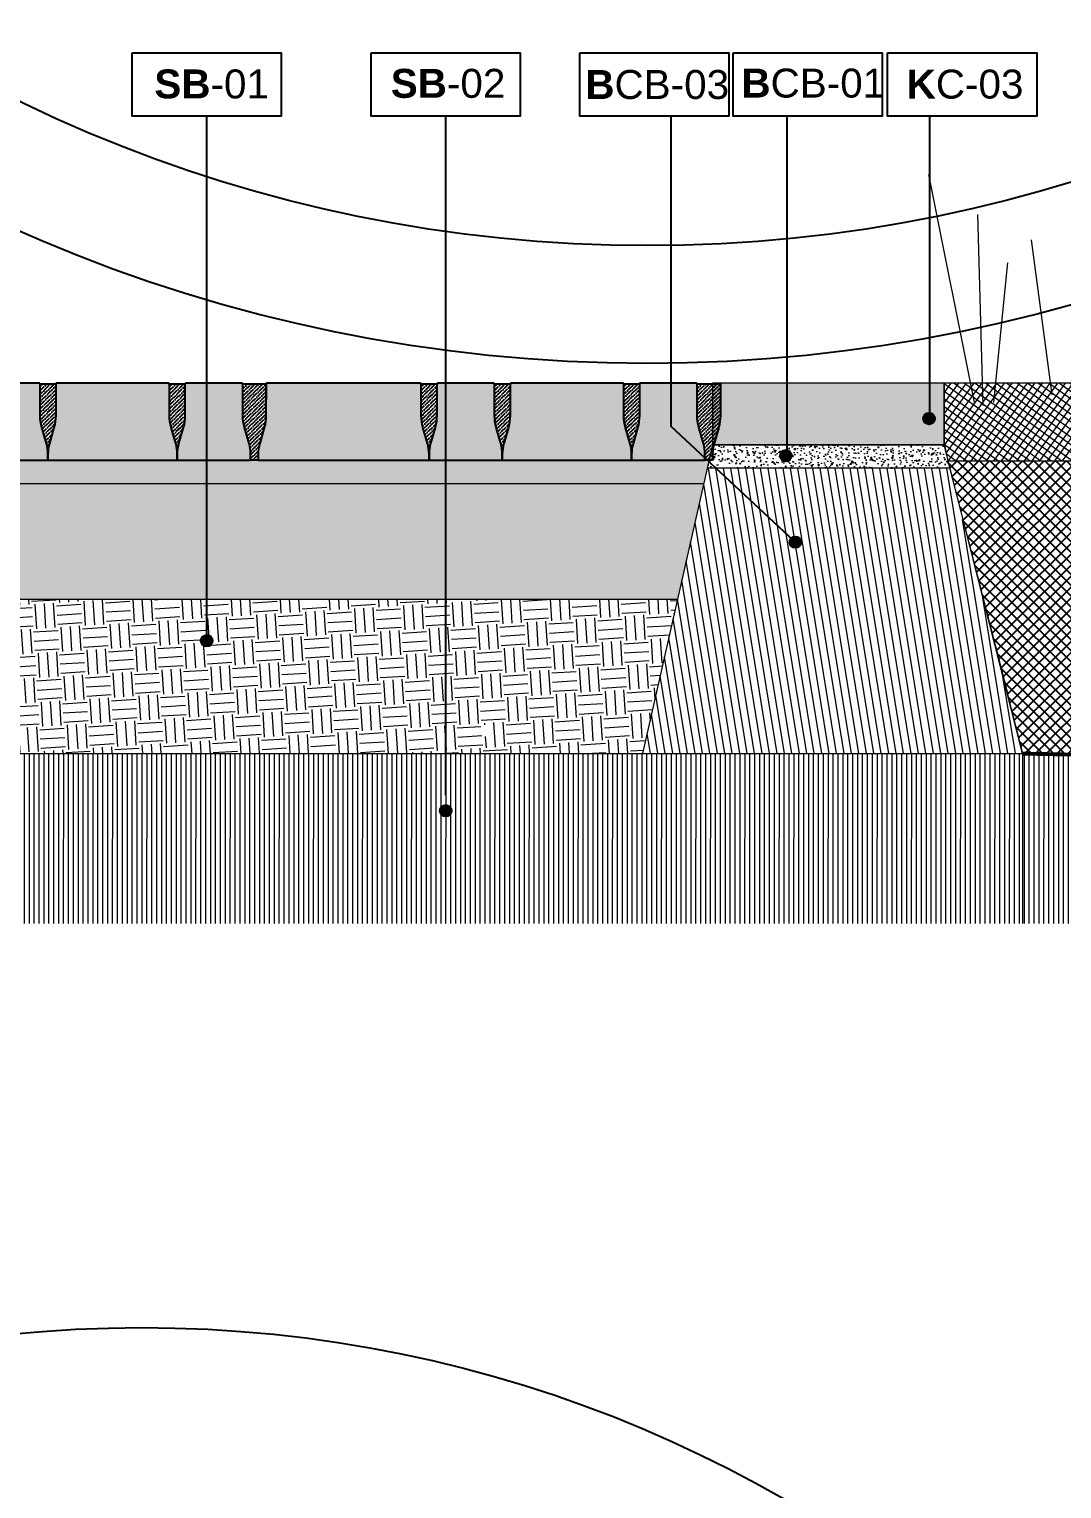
# Model space of a CAD drawing. Header units: metres. Extents: x -325 to 301, y -147 to 149.
# Drawn here: x 58.516 to 59.853, y 74.22 to 76.111 of the extents above; entities that cross this region are included whole.
import ezdxf

# ---------------------------------------------------------------- set-up
doc = ezdxf.new("R2010")
doc.units = ezdxf.units.M
doc.linetypes.add('ACAD_ISO03W100', pattern=[30, 12, -18])
for name, color, linetype, plot in [('-aux', 50, 'Continuous', False), ('-AUX-TWQ', 1, 'Continuous', False), ('-AUX_MON', 3, 'Continuous', False)]:
    doc.layers.add(name, color=color, linetype=linetype, plot=plot)
for name, color, linetype, true_color in [('0-TX-1_25', 7, 'Continuous', 0x3f4f7f), ('3-TR-paviment fort', 7, 'Continuous', 0xd1d1d1), ('EIT_3 TR sorra', 7, 'Continuous', 0xd8ceb0)]:
    doc.layers.add(name, color=color, linetype=linetype, true_color=true_color)
for name, color, linetype in [('02-L-Geotextile', 32, 'Continuous'), ('1-L- kodolé', 7, 'Continuous'), ('A-KEYPLAN_HATCH', 7, 'Continuous'), ('A_TEXT_2', 7, 'Continuous'), ('EIT_3 TR terra vegetal', 45, 'Continuous')]:
    doc.layers.add(name, color=color, linetype=linetype)
for name, color, linetype, lineweight, true_color in [('03-TR-Paviment_04_Dry Meadow', 7, 'Continuous', 5, 0xd8dd88), ('03-TR-Paviment_05_Open Joint Precast Pavements', 7, 'Continuous', 5, 0xb3b3b3), ('3-TR tot_u', 7, 'Continuous', 5, 0x787878)]:
    doc.layers.add(name, color=color, linetype=linetype, lineweight=lineweight, true_color=true_color)
for name, color, linetype, lineweight in [('1-CM', 7, 'Continuous', 0), ('3-TR Formigó', 252, 'Continuous', 0), ('3-TR Seleccionat', 44, 'Continuous', 0), ('3-TR Tot-u', 37, 'Continuous', 0), ('3-TR-recebo', 252, 'Continuous', 0)]:
    doc.layers.add(name, color=color, linetype=linetype, lineweight=lineweight)
doc.styles.get("Standard").update_dxf_attribs({"font": 'arial.ttf'})

# ---------------------------------------------------------------- blocks, each defined once
blk = doc.blocks.new('hatch keyplan 2')
at = {"layer": 'A-KEYPLAN_HATCH'}
blk.add_lwpolyline([(0, 0.005476596624248486), (0.012874798693294, 0.005476596623793739), (0.012874798693294, -2.273736754432321e-13), (0, 0)], close=True, dxfattribs=at)
blk = doc.blocks.new('hatch keyplan')
at = {"layer": 'A-KEYPLAN_HATCH'}
blk.add_blockref('hatch keyplan 2', (1.430579833341536, 0.8521467901477053), dxfattribs=at)
blk = doc.blocks.new('SB-02')
at = {"layer": 'A-KEYPLAN_HATCH'}
blk.add_blockref('hatch keyplan', (-1.430579833341138, -0.8521467901475916), dxfattribs=at)
at = {"layer": 'A_TEXT_2', "insert": (-0.0007977306930945227, 0.004083503112326525), "char_height": 0.0025, "attachment_point": 1}
blk.add_mtext_dynamic_manual_height_columns('\\pi0.00249;{\\fArial|b1|i0|c0|p34;SB}-02', width=0.01456192034901793, gutter_width=0.015, heights=[0], dxfattribs=at)
blk = doc.blocks.new('SB-01')
at = {"layer": 'A-KEYPLAN_HATCH'}
blk.add_blockref('hatch keyplan', (-1.430579833341536, -0.8521467901477053), dxfattribs=at)
at = {"layer": 'A_TEXT_2', "insert": (-0.0007977307988561444, 0.004032374434375541), "char_height": 0.0025, "attachment_point": 1}
blk.add_mtext_dynamic_manual_height_columns('\\pi0.00271;{\\fArial|b1|i0|c0|p34;SB}-01', width=0.01456192034901793, gutter_width=0.015, heights=[0], dxfattribs=at)
blk = doc.blocks.new('B-CB03')
at = {"layer": 'A-KEYPLAN_HATCH'}
blk.add_blockref('hatch keyplan', (-1.430579833438594, -0.8521467901477053), dxfattribs=at)
at = {"layer": 'A_TEXT_2', "insert": (-0.0007977309449526127, 0.00398371515799123), "char_height": 0.0025, "attachment_point": 1}
blk.add_mtext_dynamic_manual_height_columns('\\pi0.00128;{\\fArial|b1|i0|c0|p34;B}CB-03', width=0.01456192034901793, gutter_width=0.015, heights=[0], dxfattribs=at)
blk = doc.blocks.new('K02')
at = {"layer": 'A-KEYPLAN_HATCH'}
blk.add_blockref('hatch keyplan', (-1.430579833245696, -0.8521467901477054), dxfattribs=at)
at = {"layer": 'A_TEXT_2', "insert": (-0.0007977307987558913, 0.004020148496218123), "char_height": 0.0025, "attachment_point": 1}
blk.add_mtext_dynamic_manual_height_columns('\\pi0.00244;{\\fArial|b1|i0|c0|p34;K}C-03', width=0.01456192034901793, gutter_width=0.015, heights=[0], dxfattribs=at)
blk = doc.blocks.new('B-CB01')
at = {"layer": 'A-KEYPLAN_HATCH'}
blk.add_blockref('hatch keyplan', (-1.430579833341536, -0.8521467901477052), dxfattribs=at)
at = {"layer": 'A_TEXT_2', "insert": (-0.0007977308478921419, 0.004105509799023688), "char_height": 0.0025, "attachment_point": 1}
blk.add_mtext_dynamic_manual_height_columns('\\pi0.00152;{\\fArial|b1|i0|c0|p34;B}CB-01', width=0.01456192034901793, gutter_width=0.015, heights=[0], dxfattribs=at)
blk = doc.blocks.new('POINT')
at = {"layer": '0-TX-1_25'}
h = blk.add_hatch(dxfattribs=at)
h.set_pattern_fill('ANGLE', color=256)
h.set_pattern_definition([(0, (-83.74681484067048, -12.72584030761209), (0, 6.985), [5.08, -1.905]), (90, (-83.74681484067048, -12.72584030761209), (-6.985, 4.277078946022131e-16), [5.08, -1.905])])
edge = h.paths.add_edge_path()
edge.add_arc((0, 0), 0.0075, 0, 360)
h = blk.add_hatch(color=256, dxfattribs=at)
h.dxf.hatch_style = 1
edge = h.paths.add_edge_path()
edge.add_arc((0, 0), 0.0075, 0, 360)
blk.add_circle((0, 0), 0.0075, dxfattribs=at)

msp = doc.modelspace()

# ---------------------------------------------------------------- hatches: boundary and pattern name
at = {"layer": '03-TR-Paviment_05_Open Joint Precast Pavements'}
h = msp.add_hatch(color=256, dxfattribs=at)
h.dxf.hatch_style = 1
edge = h.paths.add_edge_path()
edge.add_line((58.53991110389543, 75.55227871593019), (58.53991110537567, 75.56047449428519))
edge.add_arc((58.49149354210069, 75.56047449374644), 0.04841756327498104, 6.375366312448263e-07, 15.99901976392784)
edge.add_line((58.53803571940347, 75.5738193866049), (58.53208907875751, 75.59455912176942))
edge.add_arc((58.58702025114288, 75.61030936204392), 0.05714458651820025, 179.9999978491674, 195.9990169754488, ccw=False)
edge.add_line((58.52987566462468, 75.61030936418908), (58.52987566457664, 75.65143463845241))
edge.add_line((58.52987566457664, 75.65143463845241), (58.52907845943771, 75.65143463939184))
edge.add_line((58.52907845943771, 75.65143463939184), (58.52907846037758, 75.65227871520199))
edge.add_line((58.52907846037758, 75.65227871520199), (58.45578066546929, 75.65227871641201))
edge.add_line((58.45578066546929, 75.65227871641201), (58.45578066546073, 75.65143463827351))
edge.add_line((58.45578066546073, 75.65143463827351), (58.45498345939045, 75.65143464293824))
edge.add_line((58.45498345939045, 75.65143464293824), (58.45498345990413, 75.61030936541529))
edge.add_arc((58.39783887172914, 75.61030936419795), 0.05714458817499947, -15.999017905717722, 1.2205653092678403e-06, ccw=False)
edge.add_line((58.45277004545141, 75.59455912257492), (58.44682340531556, 75.57381938334021))
edge.add_arc((58.4933655709826, 75.56047449282315), 0.04841755144460884, 164.0009791043633, 179.9999982307518)
edge.add_line((58.444948019538, 75.56047449431824), (58.44494802038609, 75.55227871596321))
edge.add_line((58.44494802038609, 75.55227871596321), (58.53991110389543, 75.55227871593019))
h = msp.add_hatch(color=256, dxfattribs=at)
h.dxf.hatch_style = 1
edge = h.paths.add_edge_path()
edge.add_line((58.70740226609124, 75.55227871376361), (58.70740226570881, 75.56047449258428))
edge.add_arc((58.65898470644588, 75.56047449655027), 0.04841755926293006, 359.9999953067708, 375.9990144331584)
edge.add_line((58.70552688113361, 75.57381938397266), (58.69958024095331, 75.59455911913722))
edge.add_arc((58.75451141807608, 75.61030936176698), 0.05714459172126535, 179.999998810012, 195.9990179362942, ccw=False)
edge.add_line((58.69736682635482, 75.61030936295383), (58.69736682630679, 75.65143463721715))
edge.add_line((58.69736682630679, 75.65143463721715), (58.69656962116784, 75.65143463769095))
edge.add_line((58.69656962116784, 75.65143463769095), (58.69656962117641, 75.6522787135011))
edge.add_line((58.69656962117641, 75.6522787135011), (58.55074374990998, 75.65227871637896))
edge.add_line((58.55074374990998, 75.65227871637896), (58.55074375083273, 75.65143463777483))
edge.add_line((58.55074375083273, 75.65143463777483), (58.54994654522811, 75.65143464243953))
edge.add_line((58.54994654522811, 75.65143464243953), (58.54994654527615, 75.61030936491659))
edge.add_arc((58.49280195663553, 75.61030936701285), 0.05714458864061814, 344.00097877191513, 359.9999978981964, ccw=False)
edge.add_line((58.54773312989209, 75.59455912207623), (58.5417864902219, 75.57381938237586))
edge.add_arc((58.58832865754588, 75.56047449162595), 0.04841755310154259, 164.0009793799227, 179.9999985063098)
edge.add_line((58.53991110444434, 75.56047449288819), (58.53991110389543, 75.55227871593019))
edge.add_line((58.53991110389543, 75.55227871593019), (58.70740226609124, 75.55227871376361))
h = msp.add_hatch(color=256, dxfattribs=at)
h.dxf.hatch_style = 1
edge = h.paths.add_edge_path()
edge.add_line((58.80236535146324, 75.55227870534868), (58.80236535154646, 75.56047448463501))
edge.add_arc((58.75394778969549, 75.5604744822067), 0.0484175618509753, 2.873581549979152e-06, 15.99902199997063)
edge.add_line((58.80048996510862, 75.57381937648904), (58.794543325394, 75.59455911118792))
edge.add_arc((58.84947449943614, 75.61030935169529), 0.05714458817498477, 179.9999976157636, 195.9990167420451, ccw=False)
edge.add_line((58.79232991126116, 75.61030935407324), (58.79232991121312, 75.65143462926791))
edge.add_line((58.79232991121312, 75.65143462926791), (58.79153270607416, 75.65143463067298))
edge.add_line((58.79153270607416, 75.65143463067298), (58.7915327065484, 75.65227870555182))
edge.add_line((58.7915327065484, 75.65227870555182), (58.71823491210579, 75.6522787067618))
edge.add_line((58.71823491210579, 75.6522787067618), (58.7182349120972, 75.65143462955469))
edge.add_line((58.7182349120972, 75.65143462955469), (58.71743770649259, 75.65143463235674))
edge.add_line((58.71743770649259, 75.65143463235674), (58.7174377056093, 75.61030935669643))
edge.add_arc((58.66029311246401, 75.61030935478058), 0.05714459314528856, -15.999017205361724, 1.9209193169444916e-06, ccw=False)
edge.add_line((58.71522429115658, 75.5945591124591), (58.70927765102071, 75.57381937369003))
edge.add_arc((58.75581982212385, 75.56047448578805), 0.0484175559493777, 164.000983852145, 180.0000029785347)
edge.add_line((58.70740226617448, 75.56047448327105), (58.70740226609125, 75.55227870584737))
edge.add_line((58.70740226609125, 75.55227870584737), (58.80236535146324, 75.55227870534868))
h = msp.add_hatch(color=256, dxfattribs=at)
h.dxf.hatch_style = 1
edge = h.paths.add_edge_path()
edge.add_line((59.03360209008169, 75.55227869322157), (59.03360209156191, 75.5604744720422))
edge.add_arc((58.98518453349009, 75.56047447246179), 0.04841755807181869, 359.999999503471, 375.9990186298581)
edge.add_line((59.03172670605538, 75.57381936296493), (59.02578006540942, 75.59455909812947))
edge.add_arc((59.08071124276513, 75.6103093391024), 0.05714459148852336, 179.9999971487706, 195.9990162750538, ccw=False)
edge.add_line((59.02356665127661, 75.6103093419461), (59.02356665169424, 75.65143461620943))
edge.add_line((59.02356665169424, 75.65143461620943), (59.02276944608963, 75.65143461668319))
edge.add_line((59.02276944608963, 75.65143461668319), (59.0227694460982, 75.65227869389034))
edge.add_line((59.0227694460982, 75.65227869389034), (58.82319799678859, 75.65227869638268))
edge.add_line((58.82319799678859, 75.65227869638268), (58.8231979972457, 75.65143461824421))
edge.add_line((58.8231979972457, 75.65143461824421), (58.82240079210673, 75.65143462151195))
edge.add_line((58.82240079210673, 75.65143462151195), (58.82240079075778, 75.610309345386))
edge.add_arc((58.76525620115869, 75.61030934227897), 0.05714458959909061, -15.999016011030392, 3.1152533210843103e-06, ccw=False)
edge.add_line((58.82018737677073, 75.59455910207993), (58.8142407361692, 75.57381936284523))
edge.add_arc((58.860782902302, 75.56047447564167), 0.04841755097905169, 164.0009830254886, 180.0000021518779)
edge.add_line((58.81236535132295, 75.56047447382323), (58.81236535077406, 75.55227869546825))
edge.add_line((58.81236535077406, 75.55227869546825), (59.03360209008169, 75.55227869322157))
h = msp.add_hatch(color=256, dxfattribs=at)
h.dxf.hatch_style = 1
edge = h.paths.add_edge_path()
edge.add_line((59.12856517638499, 75.55227521563003), (59.12856517786522, 75.56047099398502))
edge.add_arc((59.08014761459019, 75.56047099344629), 0.04841756327503077, 6.375198145779994e-07, 15.99901976391162)
edge.add_line((59.12668979189301, 75.57381588630474), (59.12074315124705, 75.59455562146927))
edge.add_arc((59.17567432363248, 75.61030586174377), 0.05714458651824806, 179.9999978491532, 195.9990169754351, ccw=False)
edge.add_line((59.11852973711423, 75.61030586388894), (59.1185297370662, 75.65143113815226))
edge.add_line((59.1185297370662, 75.65143113815226), (59.11773253192726, 75.65143113909167))
edge.add_line((59.11773253192726, 75.65143113909167), (59.11773253286714, 75.65227521490183))
edge.add_line((59.11773253286714, 75.65227521490183), (59.04443473795885, 75.65227521611187))
edge.add_line((59.04443473795885, 75.65227521611187), (59.04443473795028, 75.65143113797336))
edge.add_line((59.04443473795028, 75.65143113797336), (59.04363753188001, 75.65143114263809))
edge.add_line((59.04363753188001, 75.65143114263809), (59.04363753239369, 75.61030586511514))
edge.add_arc((58.98649294421874, 75.61030586389779), 0.05714458817494972, -15.999017905717722, 1.2205653092678403e-06, ccw=False)
edge.add_line((59.04142411794096, 75.59455562227478), (59.03547747780512, 75.57381588304006))
edge.add_arc((59.08201964347221, 75.56047099252295), 0.04841755144466156, 164.0009791043287, 179.9999982307181)
edge.add_line((59.03360209202755, 75.56047099401808), (59.03360209287564, 75.55227521566306))
edge.add_line((59.03360209287564, 75.55227521566306), (59.12856517638499, 75.55227521563003))
h = msp.add_hatch(color=256, dxfattribs=at)
h.dxf.hatch_style = 1
edge = h.paths.add_edge_path()
edge.add_line((59.2960563385808, 75.55227521346345), (59.29605633819837, 75.56047099228411))
edge.add_arc((59.24763877893539, 75.5604709962501), 0.0484175592629798, 359.9999953067708, 375.9990144331584)
edge.add_line((59.29418095362317, 75.57381588367251), (59.28823431344286, 75.59455561883706))
edge.add_arc((59.34316549056564, 75.61030586146684), 0.05714459172126927, 179.9999988100263, 195.9990179363078, ccw=False)
edge.add_line((59.28602089884437, 75.61030586265368), (59.28602089879634, 75.65143113691701))
edge.add_line((59.28602089879634, 75.65143113691701), (59.28522369365739, 75.65143113739079))
edge.add_line((59.28522369365739, 75.65143113739079), (59.28522369366596, 75.65227521320095))
edge.add_line((59.28522369366596, 75.65227521320095), (59.13939782239954, 75.6522752160788))
edge.add_line((59.13939782239954, 75.6522752160788), (59.13939782332228, 75.65143113747467))
edge.add_line((59.13939782332228, 75.65143113747467), (59.13860061771766, 75.65143114213939))
edge.add_line((59.13860061771766, 75.65143114213939), (59.1386006177657, 75.61030586461644))
edge.add_arc((59.08145602912504, 75.61030586671265), 0.05714458864066078, 344.0009787719563, 359.99999789823914, ccw=False)
edge.add_line((59.13638720238166, 75.59455562177607), (59.13044056271146, 75.5738158820757))
edge.add_arc((59.17698273003544, 75.5604709913258), 0.04841755310154259, 164.0009793799227, 179.9999985063098)
edge.add_line((59.1285651769339, 75.56047099258804), (59.12856517638499, 75.55227521563003))
edge.add_line((59.12856517638499, 75.55227521563003), (59.2960563385808, 75.55227521346345))
h = msp.add_hatch(color=256, dxfattribs=at)
h.dxf.hatch_style = 1
edge = h.paths.add_edge_path()
edge.add_line((59.3910194239528, 75.55227520504853), (59.39101942403601, 75.56047098433486))
edge.add_arc((59.34260186218509, 75.56047098190658), 0.04841756185091845, 2.873547916649193e-06, 15.99902199993835)
edge.add_line((59.38914403759817, 75.57381587618887), (59.38319739788355, 75.59455561088777))
edge.add_arc((59.4381285719257, 75.61030585139511), 0.05714458817497692, 179.9999976157351, 195.9990167420177, ccw=False)
edge.add_line((59.38098398375072, 75.61030585377308), (59.38098398370268, 75.65143112896774))
edge.add_line((59.38098398370268, 75.65143112896774), (59.38018677856372, 75.65143113037283))
edge.add_line((59.38018677856372, 75.65143113037283), (59.38018677903796, 75.65227520525167))
edge.add_line((59.38018677903796, 75.65227520525167), (59.30688898459534, 75.65227520646165))
edge.add_line((59.30688898459534, 75.65227520646165), (59.30688898458676, 75.65143112925452))
edge.add_line((59.30688898458676, 75.65143112925452), (59.30609177898215, 75.65143113205659))
edge.add_line((59.30609177898215, 75.65143113205659), (59.30609177809885, 75.6103058563963))
edge.add_arc((59.24894718495351, 75.61030585448046), 0.05714459314533829, -15.999017205377413, 1.9209049924029387e-06, ccw=False)
edge.add_line((59.30387836364613, 75.59455561215894), (59.29793172351026, 75.57381587338988))
edge.add_arc((59.34447389461346, 75.56047098548785), 0.04841755594943727, 164.0009838521127, 180.0000029785011)
edge.add_line((59.29605633866402, 75.56047098297088), (59.2960563385808, 75.55227520554722))
edge.add_line((59.2960563385808, 75.55227520554722), (59.3910194239528, 75.55227520504853))
at = {"layer": '3-TR Formigó'}
h = msp.add_hatch(dxfattribs=at)
h.set_pattern_fill('ANSI31', color=256, scale=0.002999999999999999, angle=234.1752468751705, style=0)
h.set_pattern_definition([(279.1752468751705, (62.38524240007086, 75.37227885919523), (0.009403129962282448, 0.001518806081244756), [])])
h.paths.add_polyline_path([(59.70781089641543, 75.54227871962806), (59.39424495641986, 75.5422787181705), (59.31025608375086, 75.17227860136224), (59.5564547631275, 75.17227917468605), (59.80265344250414, 75.17227974800986)])
at = {"layer": '3-TR Seleccionat'}
h = msp.add_hatch(dxfattribs=at)
h.set_pattern_fill('ANSI31', color=256, scale=0.002, angle=225, style=0)
h.set_pattern_definition([(270, (441135.5039086265, -650761.3508439687), (-0.00635, -1.734723475976807e-18), [])])
h.paths.add_polyline_path([(59.80265344250414, 75.17227965858831), (60.84775282535403, 75.15237770524796), (60.84775282535403, 74.95227871894475), (57.84775282446253, 74.95227871894475), (57.84856093826638, 75.08234860804284), (57.8484523784982, 75.17227519725441)])
at = {"layer": '3-TR Tot-u'}
h = msp.add_hatch(dxfattribs=at)
h.set_pattern_fill('EARTH', color=256, scale=0.004999999999999999, angle=-86.391219267863, style=0)
h.set_pattern_definition([(273.608780732137, (0, 0), (0.03368549787401787, -0.02968858758815477), [0.03174999999999999, -0.03174999999999999]), (273.608780732137, (0.01188264102415737, 0.0007494206785993311), (0.03368549787401787, -0.02968858758815477), [0.03174999999999999, -0.03174999999999999]), (273.608780732137, (0.02376528204831474, 0.001498841357198662), (0.03368549787401787, -0.02968858758815477), [0.03174999999999999, -0.03174999999999999]), (3.608780732137, (0.02797596928256697, -0.002212232091320683), (0.02968858758815477, 0.03368549787401787), [0.03174999999999999, -0.03174999999999999]), (3.608780732137, (0.0287253899611663, -0.01409487311547805), (0.02968858758815477, 0.03368549787401787), [0.03174999999999999, -0.03174999999999999]), (3.608780732137, (0.02947481063976563, -0.02597751413963542), (0.02968858758815477, 0.03368549787401787), [0.03174999999999999, -0.03174999999999999])])
edge = h.paths.add_edge_path()
edge.add_line((59.31025608375086, 75.17227860136224), (59.35565548843798, 75.37227872641999))
edge.add_line((59.35565548843798, 75.37227872641999), (59.1058551235736, 75.3722781253735))
edge.add_line((59.1058551235736, 75.3722781253735), (59.1058551235736, 75.20948593992073))
edge.add_arc((59.1058551235736, 75.20198593992073), 0.007499999999993179, 0, 90.00000000005417, ccw=False)
edge.add_arc((59.1058551235736, 75.20198593992073), 0.007500000000000284, -180, 0, ccw=False)
edge.add_arc((59.10585512357359, 75.20198593992073), 0.007499999999993179, 89.99999999994583, 180, ccw=False)
edge.add_line((59.1058551235736, 75.20948593992073), (59.1058551235736, 75.3722781253735))
edge.add_line((59.1058551235736, 75.3722781253735), (57.84775282446253, 75.3722751956259))
edge.add_line((57.84775282446253, 75.3722751956259), (57.84775282446253, 75.17227519562535))
edge.add_line((57.84775282446253, 75.17227519562535), (59.31025608375086, 75.17227860136224))
at = {"layer": '3-TR tot_u'}
h = msp.add_hatch(dxfattribs=at)
h.set_pattern_fill('AR-CONC', color=256, scale=8.999999999999999e-05, angle=89.12013604502302)
h.set_pattern_definition([(139.120136045023, (-24.47471450866664, 54.42374230089585), (0.001686133734558681, 0.01637265856101822), [0.0017145, -0.0188595]), (84.12013604502302, (-24.47471450866664, 54.42374230089585), (-0.01724179617372197, -0.00290748711466006), [0.0013716, -0.0150876525753]), (189.571580745023, (-24.47457399791597, 54.42510668472732), (-0.01555566173899593, 0.01346517139233876), [0.001457100792, -0.016028122014]), (135.304336045023, (-24.47928596958633, 54.42381250815943), (0.004158003480228345, 0.0243361331650143), [0.00257175, -0.02828925]), (185.755693655023, (-24.47893947178325, 54.42584051748781), (-0.02193762528519581, 0.02170580378220735), [0.0021856520826, -0.0240422047344]), (80.30428721502301, (-24.47928596958633, 54.42381250815943), (-0.02193762528408031, 0.02170580378340302), [0.0020573970363, -0.0226313758728]), (110.120136045023, (-24.4781080007246, 54.42608068680337), (0.009412318671021732, 0.01350235245712325), [0.0017145, -0.01885949999999999]), (55.12013604502305, (-24.4781080007246, 54.42608068680337), (-0.01648954995488549, 0.005816080520404791), [0.0013716, -0.0150876]), (160.571581045023, (-24.47732364083076, 54.42720588284088), (-0.007077231369881504, 0.01931843294841979), [0.001457100791999999, -0.01602809438399998]), (126.620136045023, (-24.47471450866664, 54.42374230089585), (-0.007604787665115693, 0.0003947993495843407), [0, -0.01490472, 0, -0.0153162, 0, -0.01514475]), (96.620136045023, (-24.47471450866664, 54.42374230089585), (-0.00892284167387205, 0.006151513382976603), [0, -0.00873252, 0, -0.01456182, 0, -0.005772150000000001]), (56.62013604502302, (-24.47479278976556, 54.4186451219704), (0.0007029168097867468, 0.01219379739058277), [0, -0.005715, 0, -0.0178308, 0, -0.0236601]), (46.62013604502302, (-24.47482789339735, 54.41635939151056), (-0.002083394992122018, 0.01336519464819413), [0, -0.0074295, 0, -0.01184148, 0, -0.0168021])])
h.paths.add_polyline_path([(59.70776358050035, 75.54227871962783), (59.70096490492627, 75.57227871959623), (59.40105486287194, 75.57227871820216), (59.39424495641986, 75.5422787181705)])
h = msp.add_hatch(dxfattribs=at)
h.set_pattern_fill('AR-CONC', color=256, scale=0.0002, angle=87.96384054767357)
h.set_pattern_definition([(137.9638405476736, (0, 0), (0.004480416120781207, 0.03630066382291988), [0.00381, -0.04191]), (82.96384054767357, (0, 0), (-0.03843768370918586, -0.005686575923155582), [0.003048, -0.033528116834]), (188.4152852476736, (0.0003733669384577386, 0.003025045600581774), (-0.03395726603521646, 0.03061408774834732), [0.00323800176, -0.03561804892000001]), (134.1480405476736, (-0.01015358500518613, 0.0003609869006757229), (0.01032945537973728, 0.05388282195206574), [0.005715, -0.062865]), (184.5993981576735, (-0.009292802661618329, 0.004851218245205973), (-0.04776697649700559, 0.04920906782557627), [0.004857004628, -0.053427121632]), (79.14799171767362, (-0.01015358500518613, 0.0003609869006757229), (-0.0477669764944736, 0.04920906782818277), [0.004571993413999999, -0.050291946384]), (108.9638405476736, (-0.007434695303551734, 0.005347532678099855), (0.0215175037808441, 0.02957703174842797), [0.00381, -0.04191]), (53.96384054767359, (-0.007434695303551734, 0.005347532678099855), (-0.03637516630485473, 0.01366144864868146), [0.003048, -0.033528]), (159.4152855476736, (-0.005641569978313572, 0.007812285322287756), (-0.01485766271642759, 0.04323848033629496), [0.00323800176, -0.03561798752]), (125.4638405476736, (0, 0), (-0.01687838247048286, 0.001218182225817185), [0, -0.03312159999999999, 0, -0.034036, 0, -0.033655]), (95.46384054767358, (0, 0), (-0.01954864093327544, 0.01406738186078235), [0, -0.0194056, 0, -0.0323596, 0, -0.012827]), (55.46384054767358, (-0.0004025003942534309, -0.01132124728078253), (0.002108537752217022, 0.02706028803921118), [0, -0.0127, 0, -0.039624, 0, -0.052578]), (45.46384054767357, (-0.0005829938445912924, -0.01639803978337559), (-0.004029475275637384, 0.02978781230599903), [0, -0.01651, 0, -0.0263144, 0, -0.037338])])
h.paths.add_polyline_path([(57.84775283363415, 75.51413927146139), (57.84775283363415, 75.37227519562592), (59.35565548843798, 75.37227872641999), (59.38970505430913, 75.52227887464493), (57.84825876696727, 75.52227894248537)])
at = {"layer": '3-TR-paviment fort'}
h = msp.add_hatch(color=256, dxfattribs=at)
h.dxf.hatch_style = 1
h.paths.add_polyline_path([(59.70105486250009, 75.65227871959664), (59.4010548625001, 75.65227871820218), (59.40105486287197, 75.57227871820218), (59.70105486287194, 75.57227871959664)])
at = {"layer": '3-TR-recebo'}
h = msp.add_hatch(dxfattribs=at)
h.set_pattern_fill('_USER', color=256, scale=0.008, angle=234.1752438963393, style=0, double=1, pattern_type=0)
h.set_pattern_definition([(234.1752438963393, (62.20323942166566, 75.55227889796821), (0.006486487979182561, -0.004682464489552502), []), (324.1752438963392, (62.20323942166566, 75.55227889796821), (0.004682464489552502, 0.006486487979182561), [])])
h.paths.add_polyline_path([(60.84775282535403, 75.55227889545591), (60.84775282535403, 75.65227871959664), (59.70105486250009, 75.65227871959664), (59.7010548628668, 75.57338349758365), (59.70577221010928, 75.5513314473532)])
at = {"layer": 'EIT_3 TR sorra'}
h = msp.add_hatch(dxfattribs=at)
h.set_pattern_fill('ANSI36', color=256, scale=0.001075000000000009, angle=-0.5853068080104545, style=0, double=1)
h.set_pattern_definition([(44.41469319198954, (29.08332897642484, 5.344596701949703), (0.001877787426372729, 0.006618133599094154), [0.00853281250000004, -0.00170656250000001, 0, -0.00170656250000001])])
edge = h.paths.add_edge_path()
edge.add_line((58.53991110486342, 75.55227871682334), (58.53991365853457, 75.56047449485524))
edge.add_arc((58.49149610737761, 75.5604895816055), 0.0484175535074427, 359.9821468234676, 375.9811659495793)
edge.add_line((58.53804243140397, 75.57381996821954), (58.53210225484983, 75.59456155867022))
edge.add_arc((58.58703834048463, 75.61029468662386), 0.05714459572067044, 179.9821470533074, 195.981166179526, ccw=False)
edge.add_line((58.52989374753804, 75.6103124924625), (58.52990656308345, 75.65144126027121))
edge.add_line((58.52990656308345, 75.65144126027121), (58.54997743954907, 75.65143500359174))
edge.add_line((58.54997743954907, 75.65143500359174), (58.54996462541823, 75.61030623619217))
edge.add_arc((58.49282003518923, 75.61032404185559), 0.0571445930030311, 343.9831281018306, 359.98214722814186, ccw=False)
edge.add_line((58.54774630293744, 75.59455668250999), (58.54179320291608, 75.57381879804446))
edge.add_arc((58.58833119963186, 75.56045939868606), 0.0484175452654792, 163.983115083088, 179.9821342093026)
edge.add_line((58.53991365672019, 75.56047449609329), (58.53991110389543, 75.55227871593019))
h = msp.add_hatch(dxfattribs=at)
h.set_pattern_fill('ANSI36', color=256, scale=0.001075000000000009, angle=-0.5853068080104545, style=0, double=1)
h.set_pattern_definition([(44.41469319198954, (29.25082013862065, 5.344596902694056), (0.001877787426372729, 0.006618133599094154), [0.00853281250000004, -0.00170656250000001, 0, -0.00170656250000001])])
edge = h.paths.add_edge_path()
edge.add_line((58.70740226705922, 75.55227891756769), (58.70740482073037, 75.5604746955996))
edge.add_arc((58.65898726957342, 75.56048978234985), 0.0484175535074427, 359.9821468234676, 375.9811659495793)
edge.add_line((58.70553359359977, 75.57382016896389), (58.69959341704563, 75.59456175941457))
edge.add_arc((58.75452950268043, 75.61029488736821), 0.05714459572067044, 179.9821470533074, 195.981166179526, ccw=False)
edge.add_line((58.69738490973384, 75.61031269320685), (58.69739772527925, 75.65144146101557))
edge.add_line((58.69739772527925, 75.65144146101557), (58.71746860174488, 75.6514352043361))
edge.add_line((58.71746860174488, 75.6514352043361), (58.71745578761403, 75.61030643693653))
edge.add_arc((58.66031119738503, 75.61032424259994), 0.0571445930030311, 343.9831281018306, 359.98214722814186, ccw=False)
edge.add_line((58.71523746513324, 75.59455688325434), (58.70928436511188, 75.57381899878881))
edge.add_arc((58.75582236182766, 75.56045959943042), 0.0484175452654792, 163.983115083088, 179.9821342093026)
edge.add_line((58.707404818916, 75.56047469683764), (58.70740226609124, 75.55227891667454))
h = msp.add_hatch(dxfattribs=at)
h.set_pattern_fill('ANSI36', color=256, scale=0.001075000000000009, angle=-0.5853068080104545, style=0, double=1)
h.set_pattern_definition([(44.41469319198954, (29.25082014116131, 5.344626277401792), (0.001877787426372729, 0.006618133599094154), [0.00853281250000004, -0.00170656250000001, 0, -0.00170656250000001])])
edge = h.paths.add_edge_path()
edge.add_line((58.81236534894472, 75.55227558879223), (58.80236535146324, 75.55227870534868))
edge.add_line((58.80236535146324, 75.55227870534868), (58.80236790424124, 75.56047448434857))
edge.add_arc((58.7539503574241, 75.56048956690903), 0.04841754916632727, 359.9821517799431, 375.9811709060539)
edge.add_line((58.80049667612393, 75.57381995635444), (58.79455650007251, 75.59456154771698))
edge.add_arc((58.84949257505218, 75.6102946729263), 0.05714458472177714, 179.9821473494165, 195.9811664756365, ccw=False)
edge.add_line((58.79234799310439, 75.61031247846618), (58.79236080976503, 75.6514412392395))
edge.add_line((58.79236080976503, 75.6514412392395), (58.82243168565746, 75.65143186802251))
edge.add_line((58.82243168565746, 75.65143186802251), (58.82241886807562, 75.61030310751927))
edge.add_arc((58.76527427984349, 75.61032091001923), 0.05714459100517181, 343.983131273039, 359.9821503993516, ccw=False)
edge.add_line((58.82020054654409, 75.59455355426493), (58.81424744516431, 75.57381567078609))
edge.add_arc((58.86078545055884, 75.5604562817535), 0.04841755075823294, 163.9831296617221, 179.9821487879361)
edge.add_line((58.81236790215058, 75.56047136684283), (58.81236534894472, 75.55227558879223))
edge.add_line((58.81236534894472, 75.55227558879223), (58.80236535146324, 75.55227870534868))
h = msp.add_hatch(dxfattribs=at)
h.set_pattern_fill('ANSI36', color=256, scale=0.001075000000000009, angle=-0.5853068080104545, style=0, double=1)
h.set_pattern_definition([(44.41469319198954, (29.57701996540505, 5.344593201682576), (0.001877787426372729, 0.006618133599094154), [0.00853281250000004, -0.00170656250000001, 0, -0.00170656250000001])])
edge = h.paths.add_edge_path()
edge.add_line((59.03360209384363, 75.55227521655621), (59.03360464751477, 75.56047099458812))
edge.add_arc((58.98518709635782, 75.56048608133837), 0.0484175535074427, 359.9821468234676, 375.9811659495793)
edge.add_line((59.03173342038417, 75.57381646795241), (59.02579324383004, 75.5945580584031))
edge.add_arc((59.08072932946483, 75.61029118635673), 0.05714459572067044, 179.9821470533074, 195.981166179526, ccw=False)
edge.add_line((59.02358473651825, 75.61030899219537), (59.02359755206366, 75.65143776000409))
edge.add_line((59.02359755206366, 75.65143776000409), (59.04366842852928, 75.65143150332462))
edge.add_line((59.04366842852928, 75.65143150332462), (59.04365561439843, 75.61030273592505))
edge.add_arc((58.98651102416943, 75.61032054158846), 0.0571445930030311, 343.9831281018306, 359.98214722814186, ccw=False)
edge.add_line((59.04143729191765, 75.59455318224286), (59.03548419189629, 75.57381529777733))
edge.add_arc((59.08202218861206, 75.56045589841894), 0.0484175452654792, 163.983115083088, 179.9821342093026)
edge.add_line((59.0336046457004, 75.56047099582617), (59.03360209287564, 75.55227521566306))
h = msp.add_hatch(dxfattribs=at)
h.set_pattern_fill('ANSI36', color=256, scale=0.001075000000000009, angle=-0.5853068080104545, style=0, double=1)
h.set_pattern_definition([(44.41469319198954, (29.6719830489144, 5.34459320164955), (0.001877787426372729, 0.006618133599094154), [0.00853281250000004, -0.00170656250000001, 0, -0.00170656250000001])])
edge = h.paths.add_edge_path()
edge.add_line((59.12856517735298, 75.55227521652319), (59.12856773102412, 75.56047099455509))
edge.add_arc((59.08015017986717, 75.56048608130534), 0.0484175535074427, 359.9821468234676, 375.9811659495793)
edge.add_line((59.12669650389352, 75.57381646791939), (59.12075632733939, 75.59455805837007))
edge.add_arc((59.17569241297418, 75.6102911863237), 0.05714459572067044, 179.9821470533074, 195.981166179526, ccw=False)
edge.add_line((59.11854782002759, 75.61030899216235), (59.118560635573, 75.65143775997106))
edge.add_line((59.118560635573, 75.65143775997106), (59.13863151203863, 75.65143150329159))
edge.add_line((59.13863151203863, 75.65143150329159), (59.13861869790778, 75.61030273589202))
edge.add_arc((59.08147410767878, 75.61032054155544), 0.0571445930030311, 343.9831281018306, 359.98214722814186, ccw=False)
edge.add_line((59.13640037542699, 75.59455318220984), (59.13044727540564, 75.5738152977443))
edge.add_arc((59.17698527212141, 75.56045589838591), 0.0484175452654792, 163.983115083088, 179.9821342093026)
edge.add_line((59.12856772920975, 75.56047099579314), (59.12856517638499, 75.55227521563003))
h = msp.add_hatch(dxfattribs=at)
h.set_pattern_fill('ANSI36', color=256, scale=0.001075000000000009, angle=-0.5853068080104545, style=0, double=1)
h.set_pattern_definition([(44.41469319198954, (29.83947421091899, 5.344541014127719), (0.001877787426372729, 0.006618133599094154), [0.00853281250000004, -0.00170656250000001, 0, -0.00170656250000001])])
edge = h.paths.add_edge_path()
edge.add_line((59.29605633935757, 75.55222302900135), (59.29605889302871, 75.56041880703326))
edge.add_arc((59.24764134187176, 75.56043389378351), 0.0484175535074427, 359.9821468234676, 375.9811659495793)
edge.add_line((59.29418766589811, 75.57376428039755), (59.28824748934398, 75.59450587084824))
edge.add_arc((59.34318357497877, 75.61023899880188), 0.05714459572067044, 179.9821470533074, 195.981166179526, ccw=False)
edge.add_line((59.28603898203219, 75.61025680464051), (59.2860517975776, 75.65138557244923))
edge.add_line((59.2860517975776, 75.65138557244923), (59.30612267404322, 75.65137931576976))
edge.add_line((59.30612267404322, 75.65137931576976), (59.30610985991238, 75.61025054837019))
edge.add_arc((59.24896526968337, 75.61026835403361), 0.0571445930030311, 343.9831281018306, 359.98214722814186, ccw=False)
edge.add_line((59.30389153743159, 75.594500994688), (59.29793843741023, 75.57376311022247))
edge.add_arc((59.34447643412601, 75.56040371086408), 0.0484175452654792, 163.983115083088, 179.9821342093026)
edge.add_line((59.29605889121434, 75.56041880827131), (59.29605633838958, 75.5522230281082))
h = msp.add_hatch(dxfattribs=at)
h.set_pattern_fill('ANSI36', color=256, scale=0.001075000000000009, angle=-0.5853068080104545, style=0, double=1)
h.set_pattern_definition([(44.41469319198954, (29.8394742136509, 5.344626503923484), (0.001877787426372729, 0.006618133599094154), [0.00853281250000004, -0.00170656250000001, 0, -0.00170656250000001])])
edge = h.paths.add_edge_path()
edge.add_line((59.40101942143431, 75.55227581531392), (59.39101942395283, 75.55227893187038))
edge.add_line((59.39101942395283, 75.55227893187038), (59.39102197673083, 75.56047471087027))
edge.add_arc((59.34260442991368, 75.56048979343072), 0.04841754916632727, 359.9821517799431, 375.9811709060539)
edge.add_line((59.38915074861352, 75.57382018287613), (59.3832105725621, 75.59456177423867))
edge.add_arc((59.43814664754177, 75.610294899448), 0.05714458472177714, 179.9821473494165, 195.9811664756365, ccw=False)
edge.add_line((59.38100206559398, 75.61031270498788), (59.38101488225462, 75.6514414657612))
edge.add_line((59.38101488225462, 75.6514414657612), (59.41108575814705, 75.6514320945442))
edge.add_line((59.41108575814705, 75.6514320945442), (59.41107294056521, 75.61030333404096))
edge.add_arc((59.35392835233308, 75.61032113654092), 0.05714459100517181, 343.983131273039, 359.9821503993516, ccw=False)
edge.add_line((59.40885461903368, 75.59455378078663), (59.40290151765389, 75.57381589730778))
edge.add_arc((59.44943952304843, 75.5604565082752), 0.04841755075823294, 163.9831296617221, 179.9821487879361)
edge.add_line((59.40102197464017, 75.56047159336453), (59.40101942143431, 75.55227581531392))
edge.add_line((59.40101942143431, 75.55227581531392), (59.39101942395283, 75.55227893187038))
h = msp.add_hatch(dxfattribs=at)
h.set_pattern_fill('ANSI36', color=256, scale=0.001075000000000009, angle=-0.6007409608674649, style=0, double=1)
h.set_pattern_definition([(44.39925903913254, (68.07752234721556, 216.8941087396815), (0.001879570129770474, 0.006617627526642532), [0.00853281250000007, -0.001706562500000014, 0, -0.001706562500000014])])
h.paths.add_polyline_path([(59.39651497635462, 75.55227894337091), (59.38986391528579, 75.52227887516709), (57.8482587683185, 75.52227889731626), (57.84825876913457, 75.55227889757701)])
at = {"layer": 'EIT_3 TR terra vegetal'}
h = msp.add_hatch(dxfattribs=at)
h.set_pattern_fill('_USER', color=256, scale=0.01, angle=45.00000000000005, style=0, double=1, pattern_type=0)
h.set_pattern_definition([(45.00000000000005, (5.815101976995699, -7.186771358689455), (-0.007071067811865482, 0.00707106781186547), []), (135, (5.815101976995699, -7.186771358689455), (-0.00707106781186547, -0.007071067811865481), [])])
h.paths.add_polyline_path([(60.84775282535403, 75.15237770524796), (60.84775282535403, 75.55227884193097), (59.70577221010928, 75.5513314473532), (59.75168719141058, 75.3732368469534), (59.80265344250415, 75.17227974800983)])

# ---------------------------------------------------------------- linework, layer by layer
at = {"layer": '-aux'}
for points in [[(58.53991110389543, 75.55227871593019), (58.53991110486342, 75.55227871682334), (58.53991365853457, 75.56047449485524, 0.06992251114754273), (58.53804243140397, 75.57381996821954), (58.53210225484983, 75.59456155867022, -0.06992251114800961), (58.52989374753804, 75.6103124924625), (58.52990656308345, 75.65144126027121), (58.54997743954907, 75.65143500359174), (58.54996462541823, 75.61030623619217, -0.0699225111484148), (58.54774630293744, 75.59455668250999), (58.54179320291608, 75.57381879804446, 0.06992251114798485), (58.53991365672019, 75.56047449609329), (58.53991110389543, 75.55227871593019), (58.53991110486342, 75.55227871682334)], [(58.70740226609124, 75.55227891667454), (58.70740226705922, 75.55227891756769), (58.70740482073037, 75.5604746955996, 0.06992251114754273), (58.70553359359977, 75.57382016896389), (58.69959341704563, 75.59456175941457, -0.06992251114800961), (58.69738490973384, 75.61031269320685), (58.69739772527925, 75.65144146101557), (58.71746860174488, 75.6514352043361), (58.71745578761403, 75.61030643693653, -0.0699225111484148), (58.71523746513324, 75.59455688325434), (58.70928436511188, 75.57381899878881, 0.06992251114798485), (58.707404818916, 75.56047469683764), (58.70740226609124, 75.55227891667454), (58.70740226705922, 75.55227891756769)], [(58.81236534894472, 75.55227558879223), (58.80236535146324, 75.55227870534868), (58.80236790424124, 75.56047448434857, 0.06992251114754273), (58.80049667612393, 75.57381995635444), (58.79455650007251, 75.59456154771698, -0.06992251114800961), (58.79234799310439, 75.61031247846618), (58.79236080976503, 75.6514412392395), (58.82243168565746, 75.65143186802251), (58.82241886807562, 75.61030310751927, -0.0699225111484148), (58.82020054654409, 75.59455355426493), (58.81424744516431, 75.57381567078609, 0.06992251114798485), (58.81236790215058, 75.56047136684283), (58.81236534894472, 75.55227558879223), (58.80236535146324, 75.55227870534868)], [(59.03360209287564, 75.55227521566306), (59.03360209384363, 75.55227521655621), (59.03360464751477, 75.56047099458812, 0.06992251114754273), (59.03173342038417, 75.57381646795241), (59.02579324383004, 75.5945580584031, -0.06992251114800961), (59.02358473651825, 75.61030899219537), (59.02359755206366, 75.65143776000409), (59.04366842852928, 75.65143150332462), (59.04365561439843, 75.61030273592505, -0.0699225111484148), (59.04143729191765, 75.59455318224286), (59.03548419189629, 75.57381529777733, 0.06992251114798485), (59.0336046457004, 75.56047099582617), (59.03360209287564, 75.55227521566306), (59.03360209384363, 75.55227521655621)], [(59.12856517638499, 75.55227521563003), (59.12856517735298, 75.55227521652319), (59.12856773102412, 75.56047099455509, 0.06992251114754273), (59.12669650389352, 75.57381646791939), (59.12075632733939, 75.59455805837007, -0.06992251114800961), (59.11854782002759, 75.61030899216235), (59.118560635573, 75.65143775997106), (59.13863151203863, 75.65143150329159), (59.13861869790778, 75.61030273589202, -0.0699225111484148), (59.13640037542699, 75.59455318220984), (59.13044727540564, 75.5738152977443, 0.06992251114798485), (59.12856772920975, 75.56047099579314), (59.12856517638499, 75.55227521563003), (59.12856517735298, 75.55227521652319)], [(59.29605633838958, 75.5522230281082), (59.29605633935757, 75.55222302900135), (59.29605889302871, 75.56041880703326, 0.06992251114754273), (59.29418766589811, 75.57376428039755), (59.28824748934398, 75.59450587084824, -0.06992251114800961), (59.28603898203219, 75.61025680464051), (59.2860517975776, 75.65138557244923), (59.30612267404322, 75.65137931576976), (59.30610985991238, 75.61025054837019, -0.0699225111484148), (59.30389153743159, 75.594500994688), (59.29793843741023, 75.57376311022247, 0.06992251114798485), (59.29605889121434, 75.56041880827131), (59.29605633838958, 75.5522230281082), (59.29605633935757, 75.55222302900135)], [(59.40101942143431, 75.55227581531392), (59.39101942395283, 75.55227893187038), (59.39102197673083, 75.56047471087027, 0.06992251114754273), (59.38915074861352, 75.57382018287613), (59.3832105725621, 75.59456177423867, -0.06992251114800961), (59.38100206559398, 75.61031270498788), (59.38101488225462, 75.6514414657612), (59.41108575814705, 75.6514320945442), (59.41107294056521, 75.61030333404096, -0.0699225111484148), (59.40885461903368, 75.59455378078663), (59.40290151765389, 75.57381589730778, 0.06992251114798485), (59.40102197464017, 75.56047159336453), (59.40101942143431, 75.55227581531392), (59.39101942395283, 75.55227893187038)]]:
    msp.add_lwpolyline(points, format="xyb", dxfattribs=at)
at = {"layer": '-AUX-TWQ'}
msp.add_circle((58.66134316691603, 72.75986779231152), 1.668892107557383, dxfattribs=at)
at = {"layer": '-AUX_MON'}
for centre, radius in [((59.31645753914654, 77.69116589169062), 2.013465050853865), ((59.31645753914654, 77.69116589169062), 1.860822411105346), ((59.2095278955103, 75.42820702901146), 1.796930445011648), ((59.2095278955103, 75.42820702901146), 1.644287805263133)]:
    msp.add_circle(centre, radius, dxfattribs=at)
at = {"layer": '0-TX-1_25'}
for points in [[(58.7456736838778, 75.31860501990468), (58.7456736838778, 75.99804058820061)], [(59.05523457697105, 75.11838031476282), (59.05523457697105, 75.99804058820015)], [(59.51241808824266, 75.4424349949303), (59.34716633564916, 75.59620462235023), (59.34716633564916, 75.99804058820288)], [(59.49779742323233, 75.55414806598469), (59.49779742323233, 75.99804058820288)], [(59.68227614773527, 75.60519097423956), (59.68227614773527, 75.99804058820287)]]:
    msp.add_lwpolyline(points, dxfattribs=at)
at = {"layer": '02-L-Geotextile', "linetype": 'ACAD_ISO03W100', "ltscale": 0.002, "const_width": 0.005}
msp.add_lwpolyline([(59.80265344250415, 75.17227974800983), (60.84775282535403, 75.15237770524796)], dxfattribs=at)
at = {"layer": '03-TR-Paviment_04_Dry Meadow'}
for points in [[(59.68056992950731, 75.9224994715698), (59.73987487750025, 75.6272260314706)], [(59.74425976132811, 75.87055879541064), (59.75124053229683, 75.62310898903257)], [(59.81387640913053, 75.83775629544645), (59.84051621923491, 75.63723753696732)], [(59.78295835613451, 75.80800326372638), (59.76473969965307, 75.62729390860889)]]:
    msp.add_lwpolyline(points, dxfattribs=at)
at = {"layer": '1-CM'}
for p, q in [((59.70577221010928, 75.5513314473532), (60.84775282535402, 75.5523777560212)), ((57.84825876696727, 75.52227894248537), (59.38970505430913, 75.52227887464493))]:
    msp.add_line(p, q, dxfattribs=at)
for points in [[(59.40105486287197, 75.57227871820218), (59.70105486287194, 75.57227871959664), (59.70105486250009, 75.65227871959664), (59.4010548625001, 75.65227871820218)], [(59.40105486287197, 75.57227871820218), (59.31025608375086, 75.17227860136224), (59.80265344250414, 75.17227974800986), (59.80265344250414, 75.17227974800986), (59.70105486287194, 75.57227871959664)]]:
    msp.add_lwpolyline(points, close=True, dxfattribs=at)
for points in [[(60.84775282535403, 75.65227871959664), (59.70105486250009, 75.65227871959664), (59.7010548628668, 75.57338349758365), (59.70577221010928, 75.5513314473532), (60.84775282535403, 75.552377815138)], [(59.70105486287194, 75.57227871959664), (59.40105486287197, 75.57227871820214)], [(57.84775283278524, 75.55227519562645), (59.39651497635462, 75.55227894337091)], [(59.39176924681172, 75.55227893188705), (57.84793980595255, 75.5522751960789), (57.84825876789859, 75.52227889731624), (59.11070497273752, 75.52227892444947)], [(59.70781089369674, 75.54227871962804), (59.39424495641986, 75.5422787181705)], [(60.84775282535403, 75.55237775600179), (59.7057722100614, 75.55133144757257), (59.75168719141058, 75.3732368469534), (59.80265344250414, 75.17227974800983), (60.84775282535403, 75.15237770524796)], [(57.84775285185982, 75.37227519562596), (59.3556554840489, 75.37227870708455)], [(59.75168719141058, 75.3732368469534), (59.78239014391855, 75.2521768095244)], [(59.80265344250415, 75.17227974800983), (59.75168719141059, 75.37323684695339)], [(57.84775331760058, 75.1722751956265), (59.80265344250414, 75.17227974800983)], [(59.80265344250414, 75.17227974800984), (59.80265344250414, 74.95241932549699)], [(59.80265344250415, 75.17227974800983), (60.84775282535403, 75.15237770524796)]]:
    msp.add_lwpolyline(points, dxfattribs=at)
at = {"layer": '1-L- kodolé'}
for points in [[(58.53991110389543, 75.55227871593019), (58.53991110537567, 75.56047449428519, 0.06992251114875708), (58.53803571940347, 75.5738193866049), (58.53208907875751, 75.59455912176942, -0.0699225111482901), (58.52987566462468, 75.61030936418908), (58.52987566457664, 75.65143463845241), (58.52907845943771, 75.65143463939184), (58.52907846037758, 75.65227871520199), (58.45578066546929, 75.65227871641201), (58.45578066546073, 75.65143463827351), (58.45498345939045, 75.65143464293824), (58.45498345990413, 75.61030936541529, -0.0699225111482901), (58.45277004545141, 75.59455912257492), (58.44682340531556, 75.57381938334021, 0.06992251114875708), (58.444948019538, 75.56047449431824), (58.44494802038609, 75.55227871596321)], [(58.70740226609124, 75.55227871376361), (58.70740226570881, 75.56047449258428, 0.06992251114875708), (58.70552688113361, 75.57381938397266), (58.69958024095331, 75.59455911913722, -0.0699225111482901), (58.69736682635482, 75.61030936295383), (58.69736682630679, 75.65143463721715), (58.69656962116784, 75.65143463769095), (58.69656962117641, 75.6522787135011), (58.55074374990998, 75.65227871637896), (58.55074375083273, 75.65143463777483), (58.54994654522811, 75.65143464243953), (58.54994654527615, 75.61030936491659, -0.0699225111482901), (58.54773312989209, 75.59455912207623), (58.5417864902219, 75.57381938237586, 0.06992251114875708), (58.53991110444434, 75.56047449288819), (58.53991110389543, 75.55227871593019)], [(58.80236535146324, 75.55227870534868), (58.80236535154646, 75.56047448463501, 0.06992251114875708), (58.80048996510862, 75.57381937648904), (58.794543325394, 75.59455911118792, -0.0699225111482901), (58.79232991126116, 75.61030935407324), (58.79232991121312, 75.65143462926791), (58.79153270607416, 75.65143463067298), (58.7915327065484, 75.65227870555182), (58.71823491210579, 75.6522787067618), (58.7182349120972, 75.65143462955469), (58.71743770649259, 75.65143463235674), (58.7174377056093, 75.61030935669643, -0.0699225111482901), (58.71522429115658, 75.5945591124591), (58.70927765102071, 75.57381937369003, 0.06992251114875708), (58.70740226617448, 75.56047448327105), (58.70740226609125, 75.55227870584737)], [(59.03360209008169, 75.55227869322157), (59.03360209156191, 75.5604744720422, 0.06992251114875708), (59.03172670605538, 75.57381936296493), (59.02578006540942, 75.59455909812947, -0.0699225111482901), (59.02356665127661, 75.6103093419461), (59.02356665169424, 75.65143461620943), (59.02276944608963, 75.65143461668319), (59.0227694460982, 75.65227869389034), (58.82319799678859, 75.65227869638268), (58.8231979972457, 75.65143461824421), (58.82240079210673, 75.65143462151195), (58.82240079075778, 75.610309345386, -0.0699225111482901), (58.82018737677073, 75.59455910207993), (58.8142407361692, 75.57381936284523, 0.06992251114875708), (58.81236535132295, 75.56047447382323), (58.81236535077406, 75.55227869546825)], [(59.12856517638499, 75.55227521563003), (59.12856517786522, 75.56047099398502, 0.06992251114875708), (59.12668979189301, 75.57381588630474), (59.12074315124705, 75.59455562146927, -0.0699225111482901), (59.11852973711423, 75.61030586388894), (59.1185297370662, 75.65143113815226), (59.11773253192726, 75.65143113909167), (59.11773253286714, 75.65227521490183), (59.04443473795885, 75.65227521611187), (59.04443473795028, 75.65143113797336), (59.04363753188001, 75.65143114263809), (59.04363753239369, 75.61030586511514, -0.0699225111482901), (59.04142411794096, 75.59455562227478), (59.03547747780512, 75.57381588304006, 0.06992251114875708), (59.03360209202755, 75.56047099401808), (59.03360209287564, 75.55227521566306)], [(59.2960563385808, 75.55227521346345), (59.29605633819837, 75.56047099228411, 0.06992251114875708), (59.29418095362317, 75.57381588367251), (59.28823431344286, 75.59455561883706, -0.0699225111482901), (59.28602089884437, 75.61030586265368), (59.28602089879634, 75.65143113691701), (59.28522369365739, 75.65143113739079), (59.28522369366596, 75.65227521320095), (59.13939782239954, 75.6522752160788), (59.13939782332228, 75.65143113747467), (59.13860061771766, 75.65143114213939), (59.1386006177657, 75.61030586461644, -0.0699225111482901), (59.13638720238166, 75.59455562177607), (59.13044056271146, 75.5738158820757, 0.06992251114875708), (59.1285651769339, 75.56047099258804), (59.12856517638499, 75.55227521563003)], [(59.3910194239528, 75.55227520504853), (59.39101942403601, 75.56047098433486, 0.06992251114875708), (59.38914403759817, 75.57381587618887), (59.38319739788355, 75.59455561088777, -0.0699225111482901), (59.38098398375072, 75.61030585377308), (59.38098398370268, 75.65143112896774), (59.38018677856372, 75.65143113037283), (59.38018677903796, 75.65227520525167), (59.30688898459534, 75.65227520646165), (59.30688898458676, 75.65143112925452), (59.30609177898215, 75.65143113205659), (59.30609177809885, 75.6103058563963, -0.0699225111482901), (59.30387836364613, 75.59455561215894), (59.29793172351026, 75.57381587338988, 0.06992251114875708), (59.29605633866402, 75.56047098297088), (59.2960563385808, 75.55227520554722)]]:
    msp.add_lwpolyline(points, format="xyb", close=True, dxfattribs=at)

# ---------------------------------------------------------------- block references
at = {"layer": '0-TX-1_25', "xscale": 15, "yscale": 15, "zscale": 15}
for name, p in [('SB-01', (58.6491126936781, 75.99804058820061)), ('SB-02', (58.95867358676538, 75.99804058820084)), ('B-CB03', (59.22886195505023, 75.9980405882047)), ('B-CB01', (59.4274361539672, 75.99804058820428)), ('K02', (59.62772124441798, 75.9980405882047))]:
    msp.add_blockref(name, p, dxfattribs=at)
at = {"layer": '0-TX-1_25', "rotation": 358.8537217346293}
for p in [(59.68134482143393, 75.60626640681369), (59.49587499583492, 75.55823386800306), (59.50825791549702, 75.44625066662717), (58.7456736838778, 75.31860501990468)]:
    msp.add_blockref('POINT', p, dxfattribs=at)
at = {"layer": '0-TX-1_25'}
msp.add_blockref('POINT', (59.05523457697105, 75.09833687946639), dxfattribs=at)

doc.saveas('drawing.dxf')
